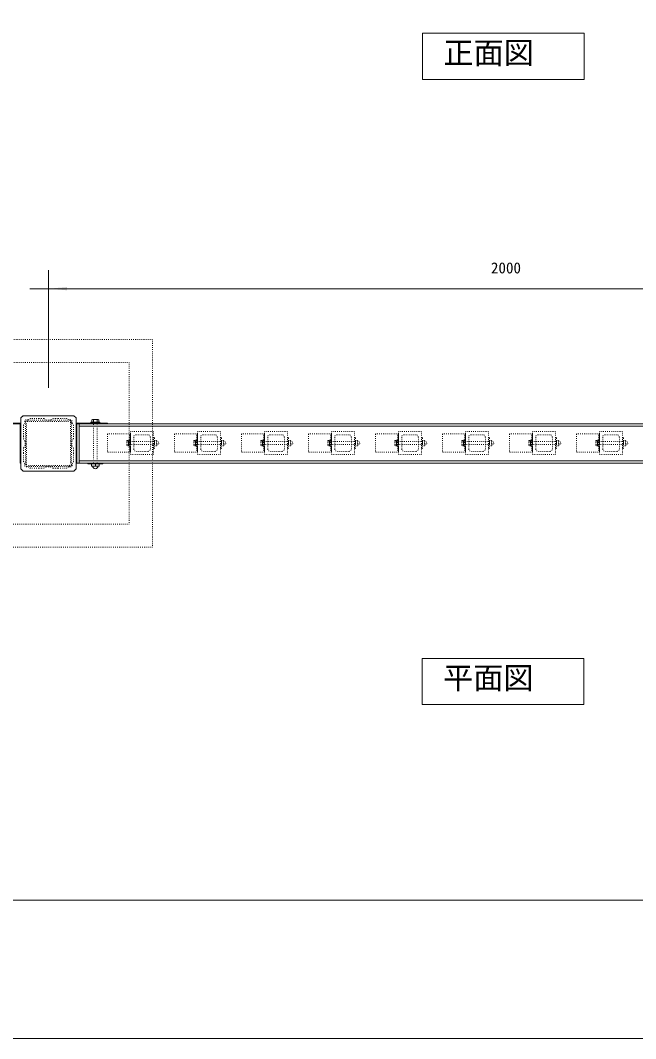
# Model space of a CAD drawing. Units: millimetres, scale not verified. Extents: x -3900 to 3900, y -2750 to 2750.
# Drawn here: x -2107 to -775, y -2750 to -545 of the extents above; entities that cross this region are included whole.
import ezdxf
from ezdxf.enums import TextEntityAlignment as Align

# ---------------------------------------------------------------- set-up
doc = ezdxf.new("R2010")
doc.units = ezdxf.units.MM
doc.header["$LTSCALE"] = 20
doc.linetypes.add('USER5', pattern=[0.208282, 0.069427, -0.138855])
doc.layers.add('0-1_IMPORTED', color=2, linetype='Continuous', lineweight=18)
doc.styles.add('ＭＳ ゴシック', font='')
doc.styles.get('ＭＳ ゴシック').set_extended_font_data('MS Gothic')

msp = doc.modelspace()

# ---------------------------------------------------------------- linework, layer by layer
at = {"layer": '0-1_IMPORTED', "color": 1}
for p, q in [((-2046, -1341), (-2046, -1086)), ((-2086, -1126), (-2046, -1126)), ((-2046, -1126), (-46, -1126))]:
    msp.add_line(p, q, dxfattribs=at)
at = {"layer": '0-1_IMPORTED', "color": 30, "linetype": 'USER5'}
for p, q in [((-2046, -1411), (-2091.4, -1411)), ((-2000.6, -1411), (-2046, -1411))]:
    msp.add_line(p, q, dxfattribs=at)
at = {"layer": '0-1_IMPORTED'}
for p, q in [((-1948.24, -1409.5), (-1948.24, -1415)), ((-1940.76, -1409.5), (-1940.76, -1415)), ((-1979.5, -1423.5), (-112.5, -1423.5)), ((-112.5, -1498.5), (-1979.5, -1498.5)), ((-3900, -2450), (3900, -2450))]:
    msp.add_line(p, q, dxfattribs=at)
at = {"layer": '0-1_IMPORTED', "linetype": 'USER5'}
for p, q in [((-1870.5, -1442.75), (-1870.5, -1477.75)), ((-1861.5, -1447.25), (-1861.5, -1473.25)), ((-1830.5, -1442.25), (-1856.5, -1442.25)), ((-1825.5, -1473.25), (-1825.5, -1447.25)), ((-1816.5, -1456.25), (-1815.49, -1454.5)), ((-1812.51, -1454.5), (-1815.49, -1454.5)), ((-1811.5, -1456.25), (-1812.51, -1454.5)), ((-1725.5, -1442.75), (-1725.5, -1477.75)), ((-1716.5, -1447.25), (-1716.5, -1473.25)), ((-1685.5, -1442.25), (-1711.5, -1442.25)), ((-1680.5, -1473.25), (-1680.5, -1447.25)), ((-1671.5, -1456.25), (-1670.49, -1454.5)), ((-1667.51, -1454.5), (-1670.49, -1454.5)), ((-1666.5, -1456.25), (-1667.51, -1454.5)), ((-1580.5, -1442.75), (-1580.5, -1477.75)), ((-1571.5, -1447.25), (-1571.5, -1473.25)), ((-1540.5, -1442.25), (-1566.5, -1442.25)), ((-1535.5, -1473.25), (-1535.5, -1447.25)), ((-1526.5, -1456.25), (-1525.49, -1454.5)), ((-1522.51, -1454.5), (-1525.49, -1454.5)), ((-1521.5, -1456.25), (-1522.51, -1454.5)), ((-1435.5, -1442.75), (-1435.5, -1477.75)), ((-1426.5, -1447.25), (-1426.5, -1473.25)), ((-1395.5, -1442.25), (-1421.5, -1442.25)), ((-1390.5, -1473.25), (-1390.5, -1447.25)), ((-1381.5, -1456.25), (-1380.49, -1454.5)), ((-1377.51, -1454.5), (-1380.49, -1454.5)), ((-1376.5, -1456.25), (-1377.51, -1454.5)), ((-1290.5, -1442.75), (-1290.5, -1477.75)), ((-1281.5, -1447.25), (-1281.5, -1473.25)), ((-1250.5, -1442.25), (-1276.5, -1442.25)), ((-1245.5, -1473.25), (-1245.5, -1447.25)), ((-1236.5, -1456.25), (-1235.49, -1454.5)), ((-1232.51, -1454.5), (-1235.49, -1454.5)), ((-1231.5, -1456.25), (-1232.51, -1454.5)), ((-1145.5, -1442.75), (-1145.5, -1477.75)), ((-1136.5, -1447.25), (-1136.5, -1473.25)), ((-1105.5, -1442.25), (-1131.5, -1442.25)), ((-1100.5, -1473.25), (-1100.5, -1447.25)), ((-1091.5, -1456.25), (-1090.49, -1454.5)), ((-1087.51, -1454.5), (-1090.49, -1454.5)), ((-1086.5, -1456.25), (-1087.51, -1454.5)), ((-1000.5, -1442.75), (-1000.5, -1477.75)), ((-991.5, -1447.25), (-991.5, -1473.25)), ((-960.5, -1442.25), (-986.5, -1442.25)), ((-955.5, -1473.25), (-955.5, -1447.25)), ((-946.5, -1456.25), (-945.49, -1454.5)), ((-942.51, -1454.5), (-945.49, -1454.5)), ((-941.5, -1456.25), (-942.51, -1454.5)), ((-855.5, -1442.75), (-855.5, -1477.75)), ((-846.5, -1447.25), (-846.5, -1473.25)), ((-815.5, -1442.25), (-841.5, -1442.25)), ((-810.5, -1473.25), (-810.5, -1447.25)), ((-801.5, -1456.25), (-800.49, -1454.5)), ((-797.51, -1454.5), (-800.49, -1454.5)), ((-796.5, -1456.25), (-797.51, -1454.5)), ((-1876.5, -1457.34), (-1872.5, -1457.34)), ((-1876.5, -1463.16), (-1872.5, -1463.16)), ((-1816.5, -1456.25), (-1816.5, -1464.25)), ((-1811.5, -1458.26), (-1816.5, -1458.26)), ((-1811.5, -1462.24), (-1816.5, -1462.24)), ((-1816.5, -1464.25), (-1815.49, -1466)), ((-1812.51, -1466), (-1815.49, -1466)), ((-1811.5, -1464.25), (-1812.51, -1466)), ((-1811.25, -1456), (-1811.5, -1456)), ((-1811.5, -1456.25), (-1811.5, -1464.25)), ((-1811.25, -1464.5), (-1811.5, -1464.5)), ((-1731.5, -1457.34), (-1727.5, -1457.34)), ((-1731.5, -1463.16), (-1727.5, -1463.16)), ((-1671.5, -1456.25), (-1671.5, -1464.25)), ((-1666.5, -1458.26), (-1671.5, -1458.26)), ((-1666.5, -1462.24), (-1671.5, -1462.24)), ((-1671.5, -1464.25), (-1670.49, -1466)), ((-1667.51, -1466), (-1670.49, -1466)), ((-1666.5, -1464.25), (-1667.51, -1466)), ((-1666.25, -1456), (-1666.5, -1456)), ((-1666.5, -1456.25), (-1666.5, -1464.25)), ((-1666.25, -1464.5), (-1666.5, -1464.5)), ((-1586.5, -1457.34), (-1582.5, -1457.34)), ((-1586.5, -1463.16), (-1582.5, -1463.16)), ((-1526.5, -1456.25), (-1526.5, -1464.25)), ((-1521.5, -1458.26), (-1526.5, -1458.26)), ((-1521.5, -1462.24), (-1526.5, -1462.24)), ((-1526.5, -1464.25), (-1525.49, -1466)), ((-1522.51, -1466), (-1525.49, -1466)), ((-1521.5, -1464.25), (-1522.51, -1466)), ((-1521.25, -1456), (-1521.5, -1456)), ((-1521.5, -1456.25), (-1521.5, -1464.25)), ((-1521.25, -1464.5), (-1521.5, -1464.5)), ((-1441.5, -1457.34), (-1437.5, -1457.34)), ((-1441.5, -1463.16), (-1437.5, -1463.16)), ((-1381.5, -1456.25), (-1381.5, -1464.25)), ((-1376.5, -1458.26), (-1381.5, -1458.26)), ((-1376.5, -1462.24), (-1381.5, -1462.24)), ((-1381.5, -1464.25), (-1380.49, -1466)), ((-1377.51, -1466), (-1380.49, -1466)), ((-1376.5, -1464.25), (-1377.51, -1466)), ((-1376.25, -1456), (-1376.5, -1456)), ((-1376.5, -1456.25), (-1376.5, -1464.25)), ((-1376.25, -1464.5), (-1376.5, -1464.5)), ((-1296.5, -1457.34), (-1292.5, -1457.34)), ((-1296.5, -1463.16), (-1292.5, -1463.16)), ((-1236.5, -1456.25), (-1236.5, -1464.25)), ((-1231.5, -1458.26), (-1236.5, -1458.26)), ((-1231.5, -1462.24), (-1236.5, -1462.24)), ((-1236.5, -1464.25), (-1235.49, -1466)), ((-1232.51, -1466), (-1235.49, -1466)), ((-1231.5, -1464.25), (-1232.51, -1466)), ((-1231.25, -1456), (-1231.5, -1456)), ((-1231.5, -1456.25), (-1231.5, -1464.25)), ((-1231.25, -1464.5), (-1231.5, -1464.5)), ((-1151.5, -1457.34), (-1147.5, -1457.34)), ((-1151.5, -1463.16), (-1147.5, -1463.16)), ((-1091.5, -1456.25), (-1091.5, -1464.25)), ((-1086.5, -1458.26), (-1091.5, -1458.26)), ((-1086.5, -1462.24), (-1091.5, -1462.24)), ((-1091.5, -1464.25), (-1090.49, -1466)), ((-1087.51, -1466), (-1090.49, -1466)), ((-1086.5, -1464.25), (-1087.51, -1466)), ((-1086.25, -1456), (-1086.5, -1456)), ((-1086.5, -1456.25), (-1086.5, -1464.25)), ((-1086.25, -1464.5), (-1086.5, -1464.5)), ((-1006.5, -1457.34), (-1002.5, -1457.34)), ((-1006.5, -1463.16), (-1002.5, -1463.16)), ((-946.5, -1456.25), (-946.5, -1464.25)), ((-941.5, -1458.26), (-946.5, -1458.26)), ((-941.5, -1462.24), (-946.5, -1462.24)), ((-946.5, -1464.25), (-945.49, -1466)), ((-942.51, -1466), (-945.49, -1466)), ((-941.5, -1464.25), (-942.51, -1466)), ((-941.25, -1456), (-941.5, -1456)), ((-941.5, -1456.25), (-941.5, -1464.25)), ((-941.25, -1464.5), (-941.5, -1464.5)), ((-861.5, -1457.34), (-857.5, -1457.34)), ((-861.5, -1463.16), (-857.5, -1463.16)), ((-801.5, -1456.25), (-801.5, -1464.25)), ((-796.5, -1458.26), (-801.5, -1458.26)), ((-796.5, -1462.24), (-801.5, -1462.24)), ((-801.5, -1464.25), (-800.49, -1466)), ((-797.51, -1466), (-800.49, -1466)), ((-796.5, -1464.25), (-797.51, -1466)), ((-796.25, -1456), (-796.5, -1456)), ((-796.5, -1456.25), (-796.5, -1464.25)), ((-796.25, -1464.5), (-796.5, -1464.5)), ((-1856.5, -1478.25), (-1830.5, -1478.25)), ((-1711.5, -1478.25), (-1685.5, -1478.25)), ((-1566.5, -1478.25), (-1540.5, -1478.25)), ((-1421.5, -1478.25), (-1395.5, -1478.25)), ((-1276.5, -1478.25), (-1250.5, -1478.25)), ((-1131.5, -1478.25), (-1105.5, -1478.25)), ((-986.5, -1478.25), (-960.5, -1478.25)), ((-841.5, -1478.25), (-815.5, -1478.25))]:
    msp.add_line(p, q, dxfattribs=at)
at = {"layer": '0-1_IMPORTED', "color": 4}
for p, q in [((-1938.49, -1510), (-1950.51, -1510)), ((-1944.5, -1509.29), (-1944.5, -1505.71))]:
    msp.add_line(p, q, dxfattribs=at)
at = {"layer": '0-1_IMPORTED'}
for points in [[(-3900, 2750), (3900, 2750), (3900, -2750), (-3900, -2750)], [(-1236.26, -572.94), (-886.26, -572.94), (-886.26, -672.94), (-1236.26, -672.94)], [(-1950.7, -1409.5), (-1952, -1410.25), (-1952, -1415), (-1937, -1415), (-1937, -1410.25), (-1938.3, -1409.5)], [(-2106, -1503.5), (-2107.5, -1503.5), (-2107.5, -1418.5), (-2174, -1418.5), (-2174, -1417), (-2106, -1417)], [(-1986, -1503.5), (-1984.5, -1503.5), (-1984.5, -1418.5), (-1918, -1418.5), (-1918, -1417), (-1986, -1417)], [(-1979.5, -1418.5), (-1984.5, -1418.5), (-1984.5, -1503.5), (-1979.5, -1503.5)], [(-1979.5, -1418.5), (-112.5, -1418.5), (-112.5, -1503.5), (-1979.5, -1503.5)], [(-1954.5, -1415), (-1954.5, -1417), (-1934.5, -1417), (-1934.5, -1415)], [(-1237, -1926.77), (-887, -1926.77), (-887, -2026.77), (-1237, -2026.77)]]:
    msp.add_lwpolyline(points, close=True, dxfattribs=at)
at = {"layer": '0-1_IMPORTED', "linetype": 'USER5'}
for points in [[(-2271, -1236), (-1821, -1236), (-1821, -1686), (-2271, -1686)], [(-2221, -1286), (-1871, -1286), (-1871, -1636), (-2221, -1636)], [(-1948.5, -1415), (-1948.5, -1503.5), (-1940.5, -1503.5), (-1940.5, -1415)], [(-1868.5, -1440.25), (-1868.5, -1480.25), (-1918.5, -1480.25), (-1918.5, -1440.25)], [(-1876.5, -1455.8), (-1875.75, -1454.5), (-1872.5, -1454.5), (-1872.5, -1466), (-1875.75, -1466), (-1876.5, -1464.7)], [(-1872.5, -1454.25), (-1870.5, -1454.25), (-1870.5, -1466.25), (-1872.5, -1466.25)], [(-1868.5, -1435.25), (-1818.5, -1435.25), (-1818.5, -1485.25), (-1868.5, -1485.25)], [(-1816.5, -1448.25), (-1818.5, -1448.25), (-1818.5, -1472.25), (-1816.5, -1472.25)], [(-1723.5, -1440.25), (-1723.5, -1480.25), (-1773.5, -1480.25), (-1773.5, -1440.25)], [(-1731.5, -1455.8), (-1730.75, -1454.5), (-1727.5, -1454.5), (-1727.5, -1466), (-1730.75, -1466), (-1731.5, -1464.7)], [(-1727.5, -1454.25), (-1725.5, -1454.25), (-1725.5, -1466.25), (-1727.5, -1466.25)], [(-1723.5, -1435.25), (-1673.5, -1435.25), (-1673.5, -1485.25), (-1723.5, -1485.25)], [(-1671.5, -1448.25), (-1673.5, -1448.25), (-1673.5, -1472.25), (-1671.5, -1472.25)], [(-1578.5, -1440.25), (-1578.5, -1480.25), (-1628.5, -1480.25), (-1628.5, -1440.25)], [(-1586.5, -1455.8), (-1585.75, -1454.5), (-1582.5, -1454.5), (-1582.5, -1466), (-1585.75, -1466), (-1586.5, -1464.7)], [(-1582.5, -1454.25), (-1580.5, -1454.25), (-1580.5, -1466.25), (-1582.5, -1466.25)], [(-1578.5, -1435.25), (-1528.5, -1435.25), (-1528.5, -1485.25), (-1578.5, -1485.25)], [(-1526.5, -1448.25), (-1528.5, -1448.25), (-1528.5, -1472.25), (-1526.5, -1472.25)], [(-1433.5, -1440.25), (-1433.5, -1480.25), (-1483.5, -1480.25), (-1483.5, -1440.25)], [(-1441.5, -1455.8), (-1440.75, -1454.5), (-1437.5, -1454.5), (-1437.5, -1466), (-1440.75, -1466), (-1441.5, -1464.7)], [(-1437.5, -1454.25), (-1435.5, -1454.25), (-1435.5, -1466.25), (-1437.5, -1466.25)], [(-1433.5, -1435.25), (-1383.5, -1435.25), (-1383.5, -1485.25), (-1433.5, -1485.25)], [(-1381.5, -1448.25), (-1383.5, -1448.25), (-1383.5, -1472.25), (-1381.5, -1472.25)], [(-1288.5, -1440.25), (-1288.5, -1480.25), (-1338.5, -1480.25), (-1338.5, -1440.25)], [(-1296.5, -1455.8), (-1295.75, -1454.5), (-1292.5, -1454.5), (-1292.5, -1466), (-1295.75, -1466), (-1296.5, -1464.7)], [(-1292.5, -1454.25), (-1290.5, -1454.25), (-1290.5, -1466.25), (-1292.5, -1466.25)], [(-1288.5, -1435.25), (-1238.5, -1435.25), (-1238.5, -1485.25), (-1288.5, -1485.25)], [(-1236.5, -1448.25), (-1238.5, -1448.25), (-1238.5, -1472.25), (-1236.5, -1472.25)], [(-1143.5, -1440.25), (-1143.5, -1480.25), (-1193.5, -1480.25), (-1193.5, -1440.25)], [(-1151.5, -1455.8), (-1150.75, -1454.5), (-1147.5, -1454.5), (-1147.5, -1466), (-1150.75, -1466), (-1151.5, -1464.7)], [(-1147.5, -1454.25), (-1145.5, -1454.25), (-1145.5, -1466.25), (-1147.5, -1466.25)], [(-1143.5, -1435.25), (-1093.5, -1435.25), (-1093.5, -1485.25), (-1143.5, -1485.25)], [(-1091.5, -1448.25), (-1093.5, -1448.25), (-1093.5, -1472.25), (-1091.5, -1472.25)], [(-998.5, -1440.25), (-998.5, -1480.25), (-1048.5, -1480.25), (-1048.5, -1440.25)], [(-1006.5, -1455.8), (-1005.75, -1454.5), (-1002.5, -1454.5), (-1002.5, -1466), (-1005.75, -1466), (-1006.5, -1464.7)], [(-1002.5, -1454.25), (-1000.5, -1454.25), (-1000.5, -1466.25), (-1002.5, -1466.25)], [(-998.5, -1435.25), (-948.5, -1435.25), (-948.5, -1485.25), (-998.5, -1485.25)], [(-946.5, -1448.25), (-948.5, -1448.25), (-948.5, -1472.25), (-946.5, -1472.25)], [(-853.5, -1440.25), (-853.5, -1480.25), (-903.5, -1480.25), (-903.5, -1440.25)], [(-861.5, -1455.8), (-860.75, -1454.5), (-857.5, -1454.5), (-857.5, -1466), (-860.75, -1466), (-861.5, -1464.7)], [(-857.5, -1454.25), (-855.5, -1454.25), (-855.5, -1466.25), (-857.5, -1466.25)], [(-853.5, -1435.25), (-803.5, -1435.25), (-803.5, -1485.25), (-853.5, -1485.25)], [(-801.5, -1448.25), (-803.5, -1448.25), (-803.5, -1472.25), (-801.5, -1472.25)], [(-1872.5, -1457.25), (-1816.5, -1457.25), (-1816.5, -1463.25), (-1872.5, -1463.25)], [(-1727.5, -1457.25), (-1671.5, -1457.25), (-1671.5, -1463.25), (-1727.5, -1463.25)], [(-1582.5, -1457.25), (-1526.5, -1457.25), (-1526.5, -1463.25), (-1582.5, -1463.25)], [(-1437.5, -1457.25), (-1381.5, -1457.25), (-1381.5, -1463.25), (-1437.5, -1463.25)], [(-1292.5, -1457.25), (-1236.5, -1457.25), (-1236.5, -1463.25), (-1292.5, -1463.25)], [(-1147.5, -1457.25), (-1091.5, -1457.25), (-1091.5, -1463.25), (-1147.5, -1463.25)], [(-1002.5, -1457.25), (-946.5, -1457.25), (-946.5, -1463.25), (-1002.5, -1463.25)], [(-857.5, -1457.25), (-801.5, -1457.25), (-801.5, -1463.25), (-857.5, -1463.25)]]:
    msp.add_lwpolyline(points, close=True, dxfattribs=at)
at = {"layer": '0-1_IMPORTED', "color": 30, "linetype": 'USER5'}
msp.add_lwpolyline([(-1991, -1401), (-1986, -1406), (-1986, -1516), (-1991, -1521), (-2101, -1521), (-2106, -1516), (-2106, -1406), (-2101, -1401)], close=True, dxfattribs=at)
at = {"layer": '0-1_IMPORTED', "color": 4}
for points in [[(-2106, -1406), (-2101, -1401), (-1991, -1401), (-1986, -1406), (-1986, -1516), (-1991, -1521), (-2101, -1521), (-2106, -1516)], [(-1960.5, -1503.5), (-1928.5, -1503.5), (-1928.5, -1505), (-1960.5, -1505)], [(-1952.5, -1505), (-1936.5, -1505), (-1936.5, -1510), (-1952.5, -1510)]]:
    msp.add_lwpolyline(points, close=True, dxfattribs=at)
at = {"layer": '0-1_IMPORTED', "color": 30, "linetype": 'USER5'}
for points in [[(-1998, -1410), (-2002, -1410), (-2007, -1407), (-2025, -1407), (-2031, -1407), (-2036, -1407), (-2041, -1410.5), (-2051, -1410.5), (-2056, -1407), (-2061, -1407), (-2067, -1407), (-2085, -1407), (-2090, -1410), (-2094, -1410)], [(-2097, -1413), (-2097, -1417), (-2100, -1422), (-2100, -1440), (-2100, -1446), (-2100, -1451), (-2096.5, -1456), (-2096.5, -1466), (-2100, -1471), (-2100, -1476), (-2100, -1482), (-2100, -1500), (-2097, -1505), (-2097, -1509)], [(-2096, -1415.6), (-2096, -1461), (-2096, -1506.4)], [(-2093.7, -1506.4), (-2093.7, -1461), (-2093.7, -1415.6)], [(-2091.4, -1413.3), (-2046, -1413.3), (-2000.6, -1413.3)], [(-1998.3, -1415.6), (-1998.3, -1461), (-1998.3, -1506.4)], [(-1996, -1506.4), (-1996, -1461), (-1996, -1415.6)], [(-1992, -1471), (-1995.5, -1466), (-1995.5, -1456), (-1992, -1451), (-1992, -1446), (-1992, -1440), (-1992, -1422), (-1995, -1417), (-1995, -1413)], [(-1995, -1509), (-1995, -1505), (-1992, -1500), (-1992, -1482), (-1992, -1476), (-1992, -1471)], [(-2094, -1512), (-2090, -1512), (-2085, -1515), (-2067, -1515), (-2061, -1515), (-2056, -1515), (-2051, -1511.5), (-2041, -1511.5), (-2036, -1515), (-2031, -1515), (-2025, -1515), (-2007, -1515), (-2002, -1512), (-1998, -1512)], [(-2000.6, -1508.7), (-2046, -1508.7), (-2091.4, -1508.7)], [(-2091.4, -1511), (-2046, -1511), (-2000.6, -1511)]]:
    msp.add_lwpolyline(points, dxfattribs=at)
for centre, radius, start, end in [((-2094, -1413), 3, 90, 180), ((-2091.4, -1415.6), 4.6, 90, 180), ((-2000.6, -1415.6), 4.6, 0, 90), ((-1998, -1413), 3, 0, 90), ((-2091.4, -1415.6), 2.3, 90, 180), ((-2000.6, -1415.6), 2.3, 0, 90), ((-2094, -1509), 3, 180, 270), ((-2091.4, -1506.4), 4.6, 180, 270), ((-2091.4, -1506.4), 2.3, 180, 270), ((-2000.6, -1506.4), 4.6, 270, 360), ((-2000.6, -1506.4), 2.3, 270, 360), ((-1998, -1509), 3, 270, 0)]:
    msp.add_arc(centre, radius, start, end, dxfattribs=at)
at = {"layer": '0-1_IMPORTED', "linetype": 'USER5'}
for centre, radius, start, end in [((-1856.5, -1447.25), 5, 90, 180), ((-1830.5, -1447.25), 5, 0, 90), ((-1711.5, -1447.25), 5, 90, 180), ((-1685.5, -1447.25), 5, 0, 90), ((-1566.5, -1447.25), 5, 90, 180), ((-1540.5, -1447.25), 5, 0, 90), ((-1421.5, -1447.25), 5, 90, 180), ((-1395.5, -1447.25), 5, 0, 90), ((-1276.5, -1447.25), 5, 90, 180), ((-1250.5, -1447.25), 5, 0, 90), ((-1131.5, -1447.25), 5, 90, 180), ((-1105.5, -1447.25), 5, 0, 90), ((-986.5, -1447.25), 5, 90, 180), ((-960.5, -1447.25), 5, 0, 90), ((-841.5, -1447.25), 5, 90, 180), ((-815.5, -1447.25), 5, 0, 90), ((-1856.5, -1473.25), 5, 180, 270), ((-1830.5, -1473.25), 5, 270, 0), ((-1811.25, -1460.25), 4.25, 270, 90), ((-1711.5, -1473.25), 5, 180, 270), ((-1685.5, -1473.25), 5, 270, 0), ((-1666.25, -1460.25), 4.25, 270, 90), ((-1566.5, -1473.25), 5, 180, 270), ((-1540.5, -1473.25), 5, 270, 0), ((-1521.25, -1460.25), 4.25, 270, 90), ((-1421.5, -1473.25), 5, 180, 270), ((-1395.5, -1473.25), 5, 270, 0), ((-1376.25, -1460.25), 4.25, 270, 90), ((-1276.5, -1473.25), 5, 180, 270), ((-1250.5, -1473.25), 5, 270, 0), ((-1231.25, -1460.25), 4.25, 270, 90), ((-1131.5, -1473.25), 5, 180, 270), ((-1105.5, -1473.25), 5, 270, 0), ((-1086.25, -1460.25), 4.25, 270, 90), ((-986.5, -1473.25), 5, 180, 270), ((-960.5, -1473.25), 5, 270, 0), ((-941.25, -1460.25), 4.25, 270, 90), ((-841.5, -1473.25), 5, 180, 270), ((-815.5, -1473.25), 5, 270, 0), ((-796.25, -1460.25), 4.25, 270, 90)]:
    msp.add_arc(centre, radius, start, end, dxfattribs=at)
at = {"layer": '0-1_IMPORTED', "color": 4}
for start, end in [(180, 270), (270, 0)]:
    msp.add_arc((-1944.5, -1510), 6.01, start, end, dxfattribs=at)
at = {"layer": '0-1_IMPORTED', "color": 1}
msp.add_solid([(-2046, -1126), (-2006, -1122.5), (-2006, -1129.5)], dxfattribs=at)

# ---------------------------------------------------------------- texts
at = {"layer": '0-1_IMPORTED', "color": 7, "style": 'ＭＳ ゴシック'}
for s, height, p in [('正面図', 47.77, (-1191.18, -653.41)), ('2000', 23.88, (-1088.33, -1100.07)), ('平面図', 47.77, (-1191.91, -2006.92))]:
    msp.add_text(s, height=height, dxfattribs=at).set_placement(p, align=Align.BOTTOM_LEFT)

doc.saveas('drawing.dxf')
